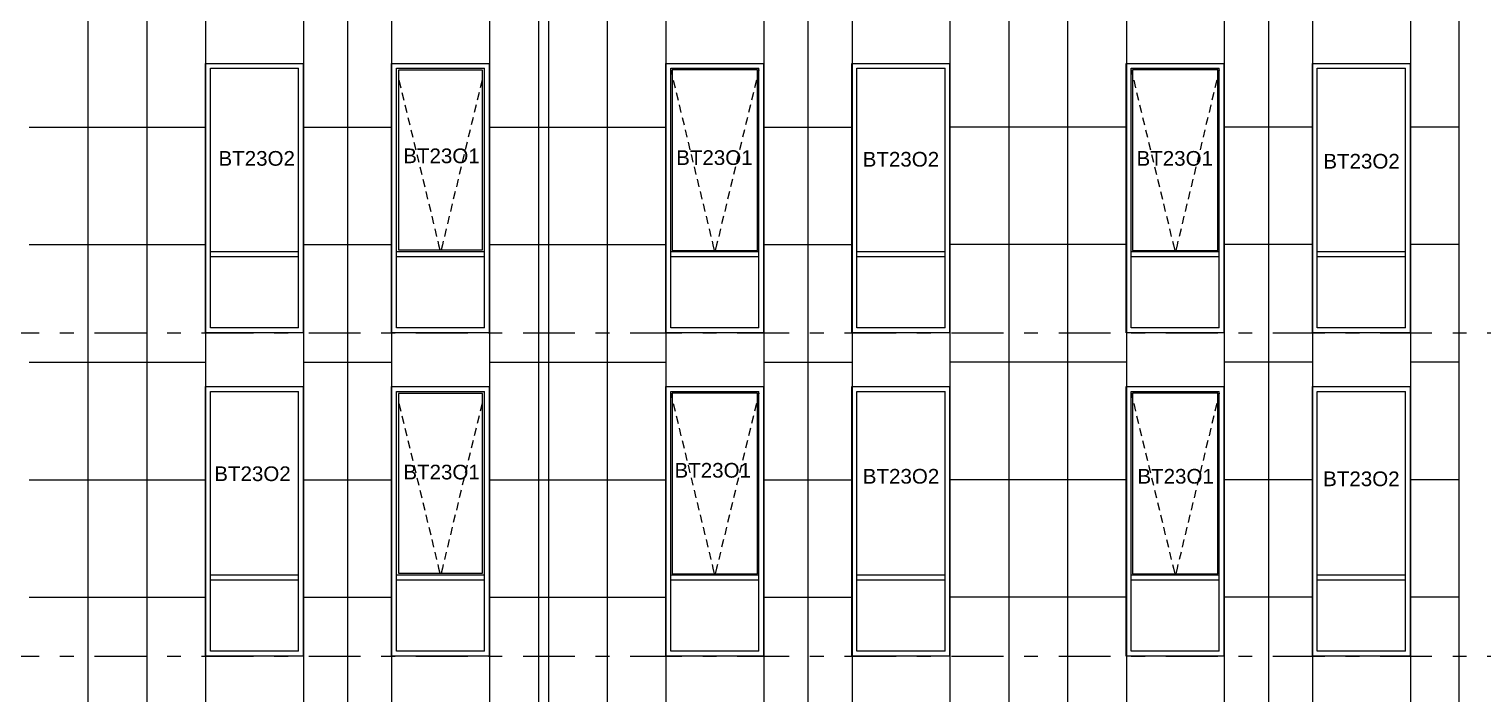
# Model space of a CAD drawing. Header units: millimetres. Extents: x 1499747 to 4230374, y -28481 to 441852.
# Drawn here: x 2713375 to 2728215, y 5031 to 11817 of the extents above; entities that cross this region are included whole.
import ezdxf
from ezdxf.xclip import XClip

# ---------------------------------------------------------------- set-up
doc = ezdxf.new("R2010")
doc.units = ezdxf.units.MM
doc.header["$MEASUREMENT"] = 0
doc.header["$XCLIPFRAME"] = 0
doc.linetypes.add('Штрих-Штриховая', pattern=[1093.611073, 529.166651, -211.666656, 141.111112, -211.666656])
for name, color, linetype, lineweight in [('2  Фасад_26_0_Ном._пера__20_Ном._пера__1', 1, 'Continuous', 18), ('2  Фасад_26_Витражные окна_Ном._пера__1_Ном._пера__7', 7, 'Continuous', 18), ('2  Фасад_26_Витражные окна_Ном._пера__20_Ном._пера__1', 1, 'Continuous', 18), ('2  Фасад_26_Витражные окна_Ном._пера__92_Ном._пера__233', 233, 'Continuous', 18), ('2  Фасад_26_Отделка керамика_Ном._пера__1_Ном._пера__7', 7, 'Continuous', 18), ('2  Фасад_26_Сетка кладки_Ном._пера__102_Ном._пера__9', 9, 'Continuous', 18)]:
    doc.layers.add(name, color=color, linetype=linetype, lineweight=lineweight)
doc.layers.add('Чертеж и Рисунок', color=7, linetype='Continuous')
doc.styles.add('СГЕНЕРИР_СТИЛЬ_2', font='arial.ttf')

# ---------------------------------------------------------------- blocks, each defined once
blk = doc.blocks.new('Чертеж_6_26', base_point=(1593971, 9692))
at = {"layer": '2  Фасад_26_0_Ном._пера__20_Ном._пера__1', "color": 9, "linetype": 'Штрих-Штриховая', "true_color": 0xc7c8ca}
for p, q in [((1588154, 36392), (1649362, 36392)), ((1588154, 33092), (1649362, 33092))]:
    blk.add_line(p, q, dxfattribs=at)
at = {"layer": '2  Фасад_26_Витражные окна_Ном._пера__1_Ном._пера__7', "color": 9, "linetype": 'Continuous', "true_color": 0xc7c8ca}
for p, q in [((1609022, 38792), (1609022, 39092)), ((1609022, 39092), (1609472, 39092)), ((1609472, 39092), (1609922, 39092)), ((1609922, 38792), (1609922, 39092)), ((1609972, 38792), (1609972, 39142)), ((1610921, 38792), (1610921, 39092)), ((1610921, 39092), (1611371, 39092)), ((1610941, 39072), (1610941, 37237)), ((1611801, 39072), (1610941, 39072)), ((1611371, 39092), (1611821, 39092)), ((1611801, 37237), (1611801, 39072)), ((1611821, 38792), (1611821, 39092)), ((1611871, 38792), (1611871, 39142)), ((1613721, 38792), (1613721, 39092)), ((1613721, 39092), (1614171, 39092)), ((1614606, 39077), (1613736, 39077)), ((1613736, 39077), (1613736, 37232)), ((1614171, 39092), (1614621, 39092)), ((1614606, 37232), (1614606, 39077)), ((1614621, 38792), (1614621, 39092)), ((1614671, 38792), (1614671, 39142)), ((1615621, 38792), (1615621, 39092)), ((1615621, 39092), (1616071, 39092)), ((1616071, 39092), (1616521, 39092)), ((1616521, 38792), (1616521, 39092)), ((1616571, 38792), (1616571, 39142)), ((1618421, 38792), (1618421, 39092)), ((1618421, 39092), (1618871, 39092)), ((1619306, 39077), (1618436, 39077)), ((1618436, 39077), (1618436, 37232)), ((1618871, 39092), (1619321, 39092)), ((1619306, 37232), (1619306, 39077)), ((1619321, 38792), (1619321, 39092)), ((1619371, 38792), (1619371, 39142)), ((1620321, 38792), (1620321, 39092)), ((1620321, 39092), (1620771, 39092)), ((1620771, 39092), (1621221, 39092)), ((1621221, 38792), (1621221, 39092)), ((1621271, 38792), (1621271, 39142)), ((1609022, 37392), (1609022, 38792)), ((1609922, 37392), (1609922, 38792)), ((1609972, 37392), (1609972, 38792)), ((1610921, 37392), (1610921, 38792)), ((1611821, 37392), (1611821, 38792)), ((1611871, 37392), (1611871, 38792)), ((1613721, 37392), (1613721, 38792)), ((1614621, 37392), (1614621, 38792)), ((1614671, 37392), (1614671, 38792)), ((1615621, 37392), (1615621, 38792)), ((1616521, 37392), (1616521, 38792)), ((1616571, 37392), (1616571, 38792)), ((1618421, 37392), (1618421, 38792)), ((1619321, 37392), (1619321, 38792)), ((1619371, 37392), (1619371, 38792)), ((1620321, 37392), (1620321, 38792)), ((1621221, 37392), (1621221, 38792)), ((1621271, 37392), (1621271, 38792)), ((1609022, 37217), (1609022, 37392)), ((1609922, 37217), (1609922, 37392)), ((1609972, 37192), (1609972, 37392)), ((1610921, 37217), (1610921, 37392)), ((1611821, 37217), (1611821, 37392)), ((1611871, 37192), (1611871, 37392)), ((1613721, 37217), (1613721, 37392)), ((1614621, 37217), (1614621, 37392)), ((1614671, 37192), (1614671, 37392)), ((1615621, 37217), (1615621, 37392)), ((1616521, 37217), (1616521, 37392)), ((1616571, 37192), (1616571, 37392)), ((1618421, 37217), (1618421, 37392)), ((1619321, 37217), (1619321, 37392)), ((1619371, 37192), (1619371, 37392)), ((1620321, 37217), (1620321, 37392)), ((1621221, 37217), (1621221, 37392)), ((1621271, 37192), (1621271, 37392)), ((1609022, 37192), (1609022, 37217)), ((1609472, 37217), (1609022, 37217)), ((1609022, 37167), (1609022, 37192)), ((1609022, 36442), (1609022, 37167)), ((1609472, 37167), (1609022, 37167)), ((1609922, 37217), (1609472, 37217)), ((1609922, 37167), (1609472, 37167)), ((1609922, 37192), (1609922, 37217)), ((1609922, 37167), (1609922, 37192)), ((1609922, 36442), (1609922, 37167)), ((1609972, 36392), (1609972, 37192)), ((1610921, 37192), (1610921, 37217)), ((1611371, 37217), (1610921, 37217)), ((1610921, 37167), (1610921, 37192)), ((1610921, 36442), (1610921, 37167)), ((1611371, 37167), (1610921, 37167)), ((1610941, 37237), (1611801, 37237)), ((1611821, 37217), (1611371, 37217)), ((1611821, 37167), (1611371, 37167)), ((1611821, 37192), (1611821, 37217)), ((1611821, 37167), (1611821, 37192)), ((1611821, 36442), (1611821, 37167)), ((1611871, 36392), (1611871, 37192)), ((1613721, 37192), (1613721, 37217)), ((1614171, 37217), (1613721, 37217)), ((1613721, 37167), (1613721, 37192)), ((1613721, 36442), (1613721, 37167)), ((1614171, 37167), (1613721, 37167)), ((1613736, 37232), (1614606, 37232)), ((1614621, 37217), (1614171, 37217)), ((1614621, 37167), (1614171, 37167)), ((1614621, 37192), (1614621, 37217)), ((1614621, 37167), (1614621, 37192)), ((1614621, 36442), (1614621, 37167)), ((1614671, 36392), (1614671, 37192)), ((1615621, 37192), (1615621, 37217)), ((1616071, 37217), (1615621, 37217)), ((1615621, 37167), (1615621, 37192)), ((1615621, 36442), (1615621, 37167)), ((1616071, 37167), (1615621, 37167)), ((1616521, 37217), (1616071, 37217)), ((1616521, 37167), (1616071, 37167)), ((1616521, 37192), (1616521, 37217)), ((1616521, 37167), (1616521, 37192)), ((1616521, 36442), (1616521, 37167)), ((1616571, 36392), (1616571, 37192)), ((1618421, 37192), (1618421, 37217)), ((1618871, 37217), (1618421, 37217)), ((1618421, 37167), (1618421, 37192)), ((1618421, 36442), (1618421, 37167)), ((1618871, 37167), (1618421, 37167)), ((1618436, 37232), (1619306, 37232)), ((1619321, 37217), (1618871, 37217)), ((1619321, 37167), (1618871, 37167)), ((1619321, 37192), (1619321, 37217)), ((1619321, 37167), (1619321, 37192)), ((1619321, 36442), (1619321, 37167)), ((1619371, 36392), (1619371, 37192)), ((1620321, 37192), (1620321, 37217)), ((1620771, 37217), (1620321, 37217)), ((1620321, 37167), (1620321, 37192)), ((1620321, 36442), (1620321, 37167)), ((1620771, 37167), (1620321, 37167)), ((1621221, 37217), (1620771, 37217)), ((1621221, 37167), (1620771, 37167)), ((1621221, 37192), (1621221, 37217)), ((1621221, 37167), (1621221, 37192)), ((1621221, 36442), (1621221, 37167)), ((1621271, 36392), (1621271, 37192)), ((1609472, 36442), (1609022, 36442)), ((1609922, 36442), (1609472, 36442)), ((1611371, 36442), (1610921, 36442)), ((1611821, 36442), (1611371, 36442)), ((1614171, 36442), (1613721, 36442)), ((1614621, 36442), (1614171, 36442)), ((1616071, 36442), (1615621, 36442)), ((1616521, 36442), (1616071, 36442)), ((1618871, 36442), (1618421, 36442)), ((1619321, 36442), (1618871, 36442)), ((1620771, 36442), (1620321, 36442)), ((1621221, 36442), (1620771, 36442)), ((1609022, 35492), (1609022, 35792)), ((1609022, 35792), (1609472, 35792)), ((1609472, 35792), (1609922, 35792)), ((1609922, 35492), (1609922, 35792)), ((1609972, 35492), (1609972, 35842)), ((1610921, 35492), (1610921, 35792)), ((1610921, 35792), (1611371, 35792)), ((1610941, 35772), (1610941, 33937)), ((1611801, 35772), (1610941, 35772)), ((1611371, 35792), (1611821, 35792)), ((1611801, 33937), (1611801, 35772)), ((1611821, 35492), (1611821, 35792)), ((1611871, 35492), (1611871, 35842)), ((1613721, 35492), (1613721, 35792)), ((1613721, 35792), (1614171, 35792)), ((1614606, 35777), (1613736, 35777)), ((1613736, 35777), (1613736, 33932)), ((1614171, 35792), (1614621, 35792)), ((1614606, 33932), (1614606, 35777)), ((1614621, 35492), (1614621, 35792)), ((1614671, 35492), (1614671, 35842)), ((1615621, 35492), (1615621, 35792)), ((1615621, 35792), (1616071, 35792)), ((1616071, 35792), (1616521, 35792)), ((1616521, 35492), (1616521, 35792)), ((1616571, 35492), (1616571, 35842)), ((1618421, 35492), (1618421, 35792)), ((1618421, 35792), (1618871, 35792)), ((1619306, 35777), (1618436, 35777)), ((1618436, 35777), (1618436, 33932)), ((1618871, 35792), (1619321, 35792)), ((1619306, 33932), (1619306, 35777)), ((1619321, 35492), (1619321, 35792)), ((1619371, 35492), (1619371, 35842)), ((1620321, 35492), (1620321, 35792)), ((1620321, 35792), (1620771, 35792)), ((1620771, 35792), (1621221, 35792)), ((1621221, 35492), (1621221, 35792)), ((1621271, 35492), (1621271, 35842)), ((1609022, 34092), (1609022, 35492)), ((1609922, 34092), (1609922, 35492)), ((1609972, 34092), (1609972, 35492)), ((1610921, 34092), (1610921, 35492)), ((1611821, 34092), (1611821, 35492)), ((1611871, 34092), (1611871, 35492)), ((1613721, 34092), (1613721, 35492)), ((1614621, 34092), (1614621, 35492)), ((1614671, 34092), (1614671, 35492)), ((1615621, 34092), (1615621, 35492)), ((1616521, 34092), (1616521, 35492)), ((1616571, 34092), (1616571, 35492)), ((1618421, 34092), (1618421, 35492)), ((1619321, 34092), (1619321, 35492)), ((1619371, 34092), (1619371, 35492)), ((1620321, 34092), (1620321, 35492)), ((1621221, 34092), (1621221, 35492)), ((1621271, 34092), (1621271, 35492)), ((1609022, 33917), (1609022, 34092)), ((1609922, 33917), (1609922, 34092)), ((1609972, 33892), (1609972, 34092)), ((1610921, 33917), (1610921, 34092)), ((1611821, 33917), (1611821, 34092)), ((1611871, 33892), (1611871, 34092)), ((1613721, 33917), (1613721, 34092)), ((1614621, 33917), (1614621, 34092)), ((1614671, 33892), (1614671, 34092)), ((1615621, 33917), (1615621, 34092)), ((1616521, 33917), (1616521, 34092)), ((1616571, 33892), (1616571, 34092)), ((1618421, 33917), (1618421, 34092)), ((1619321, 33917), (1619321, 34092)), ((1619371, 33892), (1619371, 34092)), ((1620321, 33917), (1620321, 34092)), ((1621221, 33917), (1621221, 34092)), ((1621271, 33892), (1621271, 34092)), ((1609022, 33892), (1609022, 33917)), ((1609472, 33917), (1609022, 33917)), ((1609022, 33867), (1609022, 33892)), ((1609022, 33142), (1609022, 33867)), ((1609472, 33867), (1609022, 33867)), ((1609922, 33917), (1609472, 33917)), ((1609922, 33867), (1609472, 33867)), ((1609922, 33892), (1609922, 33917)), ((1609922, 33867), (1609922, 33892)), ((1609922, 33142), (1609922, 33867)), ((1609972, 33092), (1609972, 33892)), ((1610921, 33892), (1610921, 33917)), ((1611371, 33917), (1610921, 33917)), ((1610921, 33867), (1610921, 33892)), ((1610921, 33142), (1610921, 33867)), ((1611371, 33867), (1610921, 33867)), ((1610941, 33937), (1611801, 33937)), ((1611821, 33917), (1611371, 33917)), ((1611821, 33867), (1611371, 33867)), ((1611821, 33892), (1611821, 33917)), ((1611821, 33867), (1611821, 33892)), ((1611821, 33142), (1611821, 33867)), ((1611871, 33092), (1611871, 33892)), ((1613721, 33892), (1613721, 33917)), ((1614171, 33917), (1613721, 33917)), ((1613721, 33867), (1613721, 33892)), ((1613721, 33142), (1613721, 33867)), ((1614171, 33867), (1613721, 33867)), ((1613736, 33932), (1614606, 33932)), ((1614621, 33917), (1614171, 33917)), ((1614621, 33867), (1614171, 33867)), ((1614621, 33892), (1614621, 33917)), ((1614621, 33867), (1614621, 33892)), ((1614621, 33142), (1614621, 33867)), ((1614671, 33092), (1614671, 33892)), ((1615621, 33892), (1615621, 33917)), ((1616071, 33917), (1615621, 33917)), ((1615621, 33867), (1615621, 33892)), ((1615621, 33142), (1615621, 33867)), ((1616071, 33867), (1615621, 33867)), ((1616521, 33917), (1616071, 33917)), ((1616521, 33867), (1616071, 33867)), ((1616521, 33892), (1616521, 33917)), ((1616521, 33867), (1616521, 33892)), ((1616521, 33142), (1616521, 33867)), ((1616571, 33092), (1616571, 33892)), ((1618421, 33892), (1618421, 33917)), ((1618871, 33917), (1618421, 33917)), ((1618421, 33867), (1618421, 33892)), ((1618421, 33142), (1618421, 33867)), ((1618871, 33867), (1618421, 33867)), ((1618436, 33932), (1619306, 33932)), ((1619321, 33917), (1618871, 33917)), ((1619321, 33867), (1618871, 33867)), ((1619321, 33892), (1619321, 33917)), ((1619321, 33867), (1619321, 33892)), ((1619321, 33142), (1619321, 33867)), ((1619371, 33092), (1619371, 33892)), ((1620321, 33892), (1620321, 33917)), ((1620771, 33917), (1620321, 33917)), ((1620321, 33867), (1620321, 33892)), ((1620321, 33142), (1620321, 33867)), ((1620771, 33867), (1620321, 33867)), ((1621221, 33917), (1620771, 33917)), ((1621221, 33867), (1620771, 33867)), ((1621221, 33892), (1621221, 33917)), ((1621221, 33867), (1621221, 33892)), ((1621221, 33142), (1621221, 33867)), ((1621271, 33092), (1621271, 33892)), ((1609472, 33142), (1609022, 33142)), ((1609922, 33142), (1609472, 33142)), ((1611371, 33142), (1610921, 33142)), ((1611821, 33142), (1611371, 33142)), ((1614171, 33142), (1613721, 33142)), ((1614621, 33142), (1614171, 33142)), ((1616071, 33142), (1615621, 33142)), ((1616521, 33142), (1616071, 33142)), ((1618871, 33142), (1618421, 33142)), ((1619321, 33142), (1618871, 33142)), ((1620771, 33142), (1620321, 33142)), ((1621221, 33142), (1620771, 33142))]:
    blk.add_line(p, q, dxfattribs=at)
at = {"layer": '2  Фасад_26_Витражные окна_Ном._пера__92_Ном._пера__233', "color": 9, "linetype": 'Continuous', "true_color": 0xc7c8ca}
for p, q in [((1613721, 39076), (1613735, 39019)), ((1614621, 39076), (1614607, 39019)), ((1618421, 39076), (1618435, 39019)), ((1619321, 39076), (1619307, 39019)), ((1610947, 38971), (1610966, 38893)), ((1611796, 38971), (1611777, 38893)), ((1613747, 38971), (1613765, 38893)), ((1614596, 38971), (1614577, 38893)), ((1618447, 38971), (1618465, 38893)), ((1619296, 38971), (1619277, 38893)), ((1610977, 38844), (1610996, 38766)), ((1611765, 38844), (1611746, 38766)), ((1613777, 38844), (1613796, 38766)), ((1614565, 38844), (1614546, 38766)), ((1618477, 38844), (1618496, 38766)), ((1619265, 38844), (1619246, 38766)), ((1611008, 38718), (1611027, 38640)), ((1611038, 38591), (1611057, 38514)), ((1611704, 38591), (1611685, 38514)), ((1611735, 38718), (1611716, 38640)), ((1613808, 38718), (1613826, 38640)), ((1613838, 38591), (1613857, 38514)), ((1614504, 38591), (1614485, 38514)), ((1614535, 38718), (1614516, 38640)), ((1618508, 38718), (1618526, 38640)), ((1618538, 38591), (1618557, 38514)), ((1619204, 38591), (1619185, 38514)), ((1619235, 38718), (1619216, 38640)), ((1611069, 38465), (1611088, 38387)), ((1611674, 38465), (1611655, 38387)), ((1613869, 38465), (1613887, 38387)), ((1614474, 38465), (1614455, 38387)), ((1618569, 38465), (1618587, 38387)), ((1619174, 38465), (1619155, 38387)), ((1611099, 38339), (1611118, 38261)), ((1611643, 38339), (1611624, 38261)), ((1613899, 38339), (1613918, 38261)), ((1614443, 38339), (1614424, 38261)), ((1618599, 38339), (1618618, 38261)), ((1619143, 38339), (1619124, 38261)), ((1611130, 38212), (1611149, 38135)), ((1611613, 38212), (1611594, 38135)), ((1613930, 38212), (1613948, 38135)), ((1614412, 38212), (1614394, 38135)), ((1618630, 38212), (1618648, 38135)), ((1619113, 38212), (1619094, 38135)), ((1611160, 38086), (1611179, 38008)), ((1611582, 38086), (1611563, 38008)), ((1613960, 38086), (1613979, 38008)), ((1614382, 38086), (1614363, 38008)), ((1618660, 38086), (1618679, 38008)), ((1619082, 38086), (1619063, 38008)), ((1611191, 37960), (1611210, 37882)), ((1611552, 37960), (1611533, 37882)), ((1613991, 37960), (1614009, 37882)), ((1614351, 37960), (1614333, 37882)), ((1618691, 37960), (1618709, 37882)), ((1619052, 37960), (1619033, 37882)), ((1611221, 37833), (1611240, 37755)), ((1611252, 37707), (1611271, 37629)), ((1611491, 37707), (1611472, 37629)), ((1611521, 37833), (1611502, 37755)), ((1614021, 37833), (1614040, 37755)), ((1614052, 37707), (1614070, 37629)), ((1614290, 37707), (1614272, 37629)), ((1614321, 37833), (1614302, 37755)), ((1618721, 37833), (1618740, 37755)), ((1618752, 37707), (1618770, 37629)), ((1618991, 37707), (1618972, 37629)), ((1619021, 37833), (1619002, 37755)), ((1611282, 37581), (1611301, 37503)), ((1611460, 37581), (1611441, 37503)), ((1614082, 37581), (1614101, 37503)), ((1614260, 37581), (1614241, 37503)), ((1618782, 37581), (1618801, 37503)), ((1618960, 37581), (1618941, 37503)), ((1611313, 37454), (1611332, 37376)), ((1611430, 37454), (1611411, 37376)), ((1614113, 37454), (1614131, 37376)), ((1614229, 37454), (1614211, 37376)), ((1618813, 37454), (1618831, 37376)), ((1618930, 37454), (1618911, 37376)), ((1611343, 37328), (1611352, 37290)), ((1611352, 37290), (1611365, 37237)), ((1611390, 37290), (1611377, 37237)), ((1611399, 37328), (1611390, 37290)), ((1614143, 37328), (1614152, 37290)), ((1614152, 37290), (1614166, 37232)), ((1614190, 37290), (1614176, 37232)), ((1614199, 37328), (1614190, 37290)), ((1618843, 37328), (1618852, 37290)), ((1618852, 37290), (1618866, 37232)), ((1618890, 37290), (1618876, 37232)), ((1618899, 37328), (1618890, 37290)), ((1614166, 37232), (1614170, 37217)), ((1614176, 37232), (1614172, 37217)), ((1618866, 37232), (1618870, 37217)), ((1618876, 37232), (1618872, 37217)), ((1613721, 35776), (1613735, 35719)), ((1614621, 35776), (1614607, 35719)), ((1618421, 35776), (1618435, 35719)), ((1619321, 35776), (1619307, 35719)), ((1610947, 35671), (1610966, 35593)), ((1611796, 35671), (1611777, 35593)), ((1613747, 35671), (1613765, 35593)), ((1614596, 35671), (1614577, 35593)), ((1618447, 35671), (1618465, 35593)), ((1619296, 35671), (1619277, 35593)), ((1610977, 35544), (1610996, 35466)), ((1611765, 35544), (1611746, 35466)), ((1613777, 35544), (1613796, 35466)), ((1614565, 35544), (1614546, 35466)), ((1618477, 35544), (1618496, 35466)), ((1619265, 35544), (1619246, 35466)), ((1611008, 35418), (1611027, 35340)), ((1611735, 35418), (1611716, 35340)), ((1613808, 35418), (1613826, 35340)), ((1614535, 35418), (1614516, 35340)), ((1618508, 35418), (1618526, 35340)), ((1619235, 35418), (1619216, 35340)), ((1611038, 35291), (1611057, 35214)), ((1611704, 35291), (1611685, 35214)), ((1613838, 35291), (1613857, 35214)), ((1614504, 35291), (1614485, 35214)), ((1618538, 35291), (1618557, 35214)), ((1619204, 35291), (1619185, 35214)), ((1611069, 35165), (1611088, 35087)), ((1611099, 35039), (1611118, 34961)), ((1611643, 35039), (1611624, 34961)), ((1611674, 35165), (1611655, 35087)), ((1613869, 35165), (1613887, 35087)), ((1613899, 35039), (1613918, 34961)), ((1614443, 35039), (1614424, 34961)), ((1614474, 35165), (1614455, 35087)), ((1618569, 35165), (1618587, 35087)), ((1618599, 35039), (1618618, 34961)), ((1619143, 35039), (1619124, 34961)), ((1619174, 35165), (1619155, 35087)), ((1611130, 34912), (1611149, 34835)), ((1611613, 34912), (1611594, 34835)), ((1613930, 34912), (1613948, 34835)), ((1614412, 34912), (1614394, 34835)), ((1618630, 34912), (1618648, 34835)), ((1619113, 34912), (1619094, 34835)), ((1611160, 34786), (1611179, 34708)), ((1611582, 34786), (1611563, 34708)), ((1613960, 34786), (1613979, 34708)), ((1614382, 34786), (1614363, 34708)), ((1618660, 34786), (1618679, 34708)), ((1619082, 34786), (1619063, 34708)), ((1611191, 34660), (1611210, 34582)), ((1611552, 34660), (1611533, 34582)), ((1613991, 34660), (1614009, 34582)), ((1614351, 34660), (1614333, 34582)), ((1618691, 34660), (1618709, 34582)), ((1619052, 34660), (1619033, 34582)), ((1611221, 34533), (1611240, 34455)), ((1611521, 34533), (1611502, 34455)), ((1614021, 34533), (1614040, 34455)), ((1614321, 34533), (1614302, 34455)), ((1618721, 34533), (1618740, 34455)), ((1619021, 34533), (1619002, 34455)), ((1611252, 34407), (1611271, 34329)), ((1611491, 34407), (1611472, 34329)), ((1614052, 34407), (1614070, 34329)), ((1614290, 34407), (1614272, 34329)), ((1618752, 34407), (1618770, 34329)), ((1618991, 34407), (1618972, 34329)), ((1611282, 34281), (1611301, 34203)), ((1611313, 34154), (1611332, 34076)), ((1611430, 34154), (1611411, 34076)), ((1611460, 34281), (1611441, 34203)), ((1614082, 34281), (1614101, 34203)), ((1614113, 34154), (1614131, 34076)), ((1614229, 34154), (1614211, 34076)), ((1614260, 34281), (1614241, 34203)), ((1618782, 34281), (1618801, 34203)), ((1618813, 34154), (1618831, 34076)), ((1618930, 34154), (1618911, 34076)), ((1618960, 34281), (1618941, 34203)), ((1611343, 34028), (1611352, 33990)), ((1611352, 33990), (1611365, 33937)), ((1611390, 33990), (1611377, 33937)), ((1611399, 34028), (1611390, 33990)), ((1614143, 34028), (1614152, 33990)), ((1614152, 33990), (1614166, 33932)), ((1614190, 33990), (1614176, 33932)), ((1614199, 34028), (1614190, 33990)), ((1618843, 34028), (1618852, 33990)), ((1618852, 33990), (1618866, 33932)), ((1618890, 33990), (1618876, 33932)), ((1618899, 34028), (1618890, 33990)), ((1614166, 33932), (1614170, 33917)), ((1614176, 33932), (1614172, 33917)), ((1618866, 33932), (1618870, 33917)), ((1618876, 33932), (1618872, 33917))]:
    blk.add_line(p, q, dxfattribs=at)
at = {"layer": '2  Фасад_26_Отделка керамика_Ном._пера__1_Ном._пера__7', "color": 9, "linetype": 'Continuous', "true_color": 0xc7c8ca}
for p, q in [((1621771, 19392), (1621771, 49642)), ((1612371, 45792), (1612371, 19392)), ((1608972, 36392), (1608972, 39142)), ((1608972, 39142), (1609972, 39142)), ((1609972, 39142), (1609972, 36392)), ((1610872, 36392), (1610872, 39142)), ((1610872, 39142), (1611872, 39142)), ((1611872, 39142), (1611872, 36392)), ((1613671, 36392), (1613671, 39142)), ((1613671, 39142), (1614671, 39142)), ((1614671, 39142), (1614671, 36392)), ((1615571, 36392), (1615571, 39142)), ((1615571, 39142), (1616571, 39142)), ((1616571, 39142), (1616571, 36392)), ((1618371, 36392), (1618371, 39142)), ((1618371, 39142), (1619371, 39142)), ((1619371, 39142), (1619371, 36392)), ((1620271, 39142), (1621271, 39142)), ((1620271, 36392), (1620271, 39142)), ((1621271, 39142), (1621271, 36392)), ((1609972, 36392), (1608972, 36392)), ((1611872, 36392), (1610872, 36392)), ((1614671, 36392), (1613671, 36392)), ((1616571, 36392), (1615571, 36392)), ((1619371, 36392), (1618371, 36392)), ((1621271, 36392), (1620271, 36392)), ((1608972, 33092), (1608972, 35842)), ((1608972, 35842), (1609972, 35842)), ((1609972, 35842), (1609972, 33092)), ((1610872, 33092), (1610872, 35842)), ((1610872, 35842), (1611872, 35842)), ((1611872, 35842), (1611872, 33092)), ((1613671, 33092), (1613671, 35842)), ((1613671, 35842), (1614671, 35842)), ((1614671, 35842), (1614671, 33092)), ((1615571, 33092), (1615571, 35842)), ((1615571, 35842), (1616571, 35842)), ((1616571, 35842), (1616571, 33092)), ((1618371, 33092), (1618371, 35842)), ((1618371, 35842), (1619371, 35842)), ((1619371, 35842), (1619371, 33092)), ((1620271, 33092), (1620271, 35842)), ((1620271, 35842), (1621271, 35842)), ((1621271, 35842), (1621271, 33092)), ((1609972, 33092), (1608972, 33092)), ((1611872, 33092), (1610872, 33092)), ((1614671, 33092), (1613671, 33092)), ((1616571, 33092), (1615571, 33092)), ((1619371, 33092), (1618371, 33092)), ((1621271, 33092), (1620271, 33092))]:
    blk.add_line(p, q, dxfattribs=at)
at = {"layer": '2  Фасад_26_Сетка кладки_Ном._пера__102_Ном._пера__9', "color": 9, "linetype": 'Continuous', "true_color": 0xc7c8ca, "flags": 128}
for points in [[(1607772, 53192), (1607772, 9692)], [(1608372, 53192), (1608372, 9692)], [(1608972, 53192), (1608972, 9692)], [(1609972, 53192), (1609972, 9692)], [(1610422, 53192), (1610422, 9692)], [(1610872, 53192), (1610872, 9692)], [(1611872, 53192), (1611872, 9692)], [(1612472, 53192), (1612472, 9692)], [(1613072, 53192), (1613072, 9692)], [(1613672, 53192), (1613672, 9692)], [(1614672, 53192), (1614672, 9692)], [(1615122, 53192), (1615122, 9692)], [(1615572, 53192), (1615572, 9692)], [(1616572, 53192), (1616572, 9692)], [(1617172, 53192), (1617172, 9692)], [(1617772, 53192), (1617772, 9692)], [(1618372, 53192), (1618372, 9692)], [(1618372, 53192), (1618372, 9692)], [(1619372, 53192), (1619372, 9692)], [(1619822, 53192), (1619822, 9692)], [(1620272, 53192), (1620272, 9692)], [(1621272, 53192), (1621272, 9692)], [(1607172, 38492), (1608972, 38492)], [(1609972, 38492), (1610872, 38492)], [(1611872, 38492), (1613671, 38492)], [(1614671, 38492), (1615571, 38492)], [(1618371, 38492), (1616571, 38492)], [(1620271, 38492), (1619371, 38492)], [(1621771, 38492), (1621271, 38492)], [(1607172, 37292), (1608972, 37292)], [(1609972, 37292), (1610872, 37292)], [(1611872, 37292), (1613671, 37292)], [(1614671, 37292), (1615571, 37292)], [(1618371, 37292), (1616571, 37292)], [(1620271, 37292), (1619371, 37292)], [(1621771, 37292), (1621271, 37292)], [(1607172, 36092), (1608972, 36092)], [(1609972, 36092), (1610872, 36092)], [(1611872, 36092), (1613671, 36092)], [(1614671, 36092), (1615571, 36092)], [(1618371, 36092), (1616571, 36092)], [(1620271, 36092), (1619371, 36092)], [(1621771, 36092), (1621271, 36092)], [(1607172, 34892), (1608972, 34892)], [(1609972, 34892), (1610872, 34892)], [(1611872, 34892), (1613671, 34892)], [(1614671, 34892), (1615571, 34892)], [(1618371, 34892), (1616571, 34892)], [(1620271, 34892), (1619371, 34892)], [(1621771, 34892), (1621271, 34892)], [(1607172, 33692), (1608972, 33692)], [(1609972, 33692), (1610872, 33692)], [(1611872, 33692), (1613671, 33692)], [(1614671, 33692), (1615571, 33692)], [(1618371, 33692), (1616571, 33692)], [(1620271, 33692), (1619371, 33692)], [(1621771, 33692), (1621271, 33692)]]:
    blk.add_lwpolyline(points, dxfattribs=at)
at = {"layer": '2  Фасад_26_Витражные окна_Ном._пера__20_Ном._пера__1', "color": 9, "linetype": 'Continuous', "true_color": 0xc7c8ca, "char_height": 150, "attachment_point": 4, "style": 'СГЕНЕРИР_СТИЛЬ_2'}
for s, insert in [('\\A1;{\\pql;\\fArial|b0|i0|c204|p0;\\W1.000000;ВТ23О2}', (1609105, 38171)), ('\\A1;{\\pql;\\fArial|b0|i0|c204|p0;\\W1.000000;ВТ23О1}', (1610991, 38197)), ('\\A1;{\\pql;\\fArial|b0|i0|c204|p0;\\W1.000000;ВТ23О1}', (1613777, 38179)), ('\\A1;{\\pql;\\fArial|b0|i0|c204|p0;\\W1.000000;ВТ23О2}', (1615681, 38162)), ('\\A1;{\\pql;\\fArial|b0|i0|c204|p0;\\W1.000000;ВТ23О1}', (1618476, 38171)), ('\\A1;{\\pql;\\fArial|b0|i0|c204|p0;\\W1.000000;ВТ23О2}', (1620383, 38142)), ('\\A1;{\\pql;\\fArial|b0|i0|c204|p0;\\W1.000000;ВТ23О2}', (1609062, 34952)), ('\\A1;{\\pql;\\fArial|b0|i0|c204|p0;\\W1.000000;ВТ23О1}', (1610992, 34969)), ('\\A1;{\\pql;\\fArial|b0|i0|c204|p0;\\W1.000000;ВТ23О1}', (1613760, 34987)), ('\\A1;{\\pql;\\fArial|b0|i0|c204|p0;\\W1.000000;ВТ23О2}', (1615682, 34926)), ('\\A1;{\\pql;\\fArial|b0|i0|c204|p0;\\W1.000000;ВТ23О1}', (1618485, 34926)), ('\\A1;{\\pql;\\fArial|b0|i0|c204|p0;\\W1.000000;ВТ23О2}', (1620381, 34900))]:
    blk.add_mtext(s, dxfattribs=dict(at, insert=insert))

msp = doc.modelspace()

# ---------------------------------------------------------------- block references
at = {"layer": 'Чертеж и Рисунок', "linetype": 'Continuous'}
ref = msp.add_blockref('Чертеж_6_26', (2700174.08838, -17982.66211), dxfattribs=at)
XClip(ref).set_block_clipping_path([(1584000, -1363.8745008171), (1668000, 58641.949014614)])

doc.saveas('drawing.dxf')
